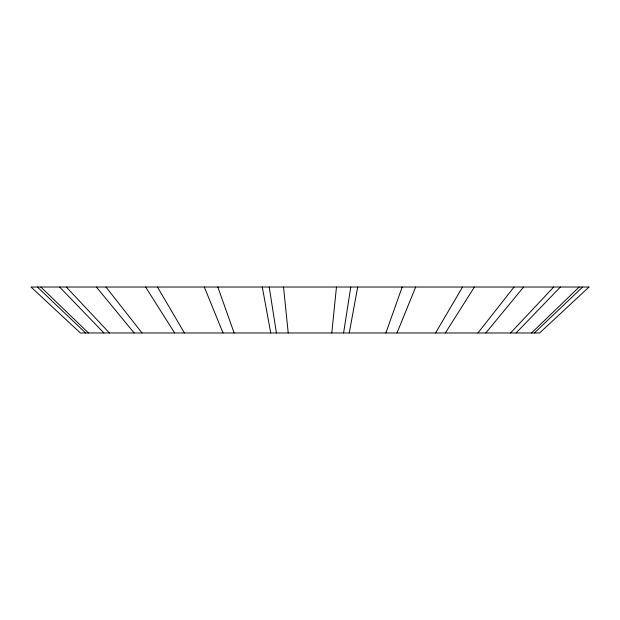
<?xml version="1.0" encoding="UTF-8"?>
<svg xmlns="http://www.w3.org/2000/svg" width="620" height="620" viewBox="0 0 620 620"><rect width="100%" height="100%" fill="white"/><g stroke="black" fill="none" stroke-linecap="round" stroke-linejoin="round"><path stroke-width="0.93" d="M331.785 332.971L336.466 287.029M343.573 332.971L350.788 287.029M349.262 332.971L357.701 287.029M385.873 332.971L402.186 287.029M396.978 332.971L415.679 287.029M435.558 332.971L462.551 287.029M445.331 332.971L474.424 287.029M477.943 332.971L514.05 287.029M485.817 332.971L523.621 287.029M510.57 332.971L553.691 287.029M516.088 332.971L560.395 287.029M531.534 332.971L579.165 287.029M534.378 332.971L582.622 287.029M37.378 287.029L85.622 332.971M40.835 287.029L88.466 332.971M59.605 287.029L103.912 332.971M66.309 287.029L109.43 332.971M96.379 287.029L134.183 332.971M105.95 287.029L142.058 332.971M145.576 287.029L174.669 332.971M157.449 287.029L184.442 332.971M204.321 287.029L223.022 332.971M217.814 287.029L234.128 332.971M262.299 287.029L270.738 332.971M269.212 287.029L276.427 332.971M283.534 287.029L288.215 332.971M589 287.029L539.632 332.971L80.368 332.971L31 287.029L589 287.029"/></g></svg>
